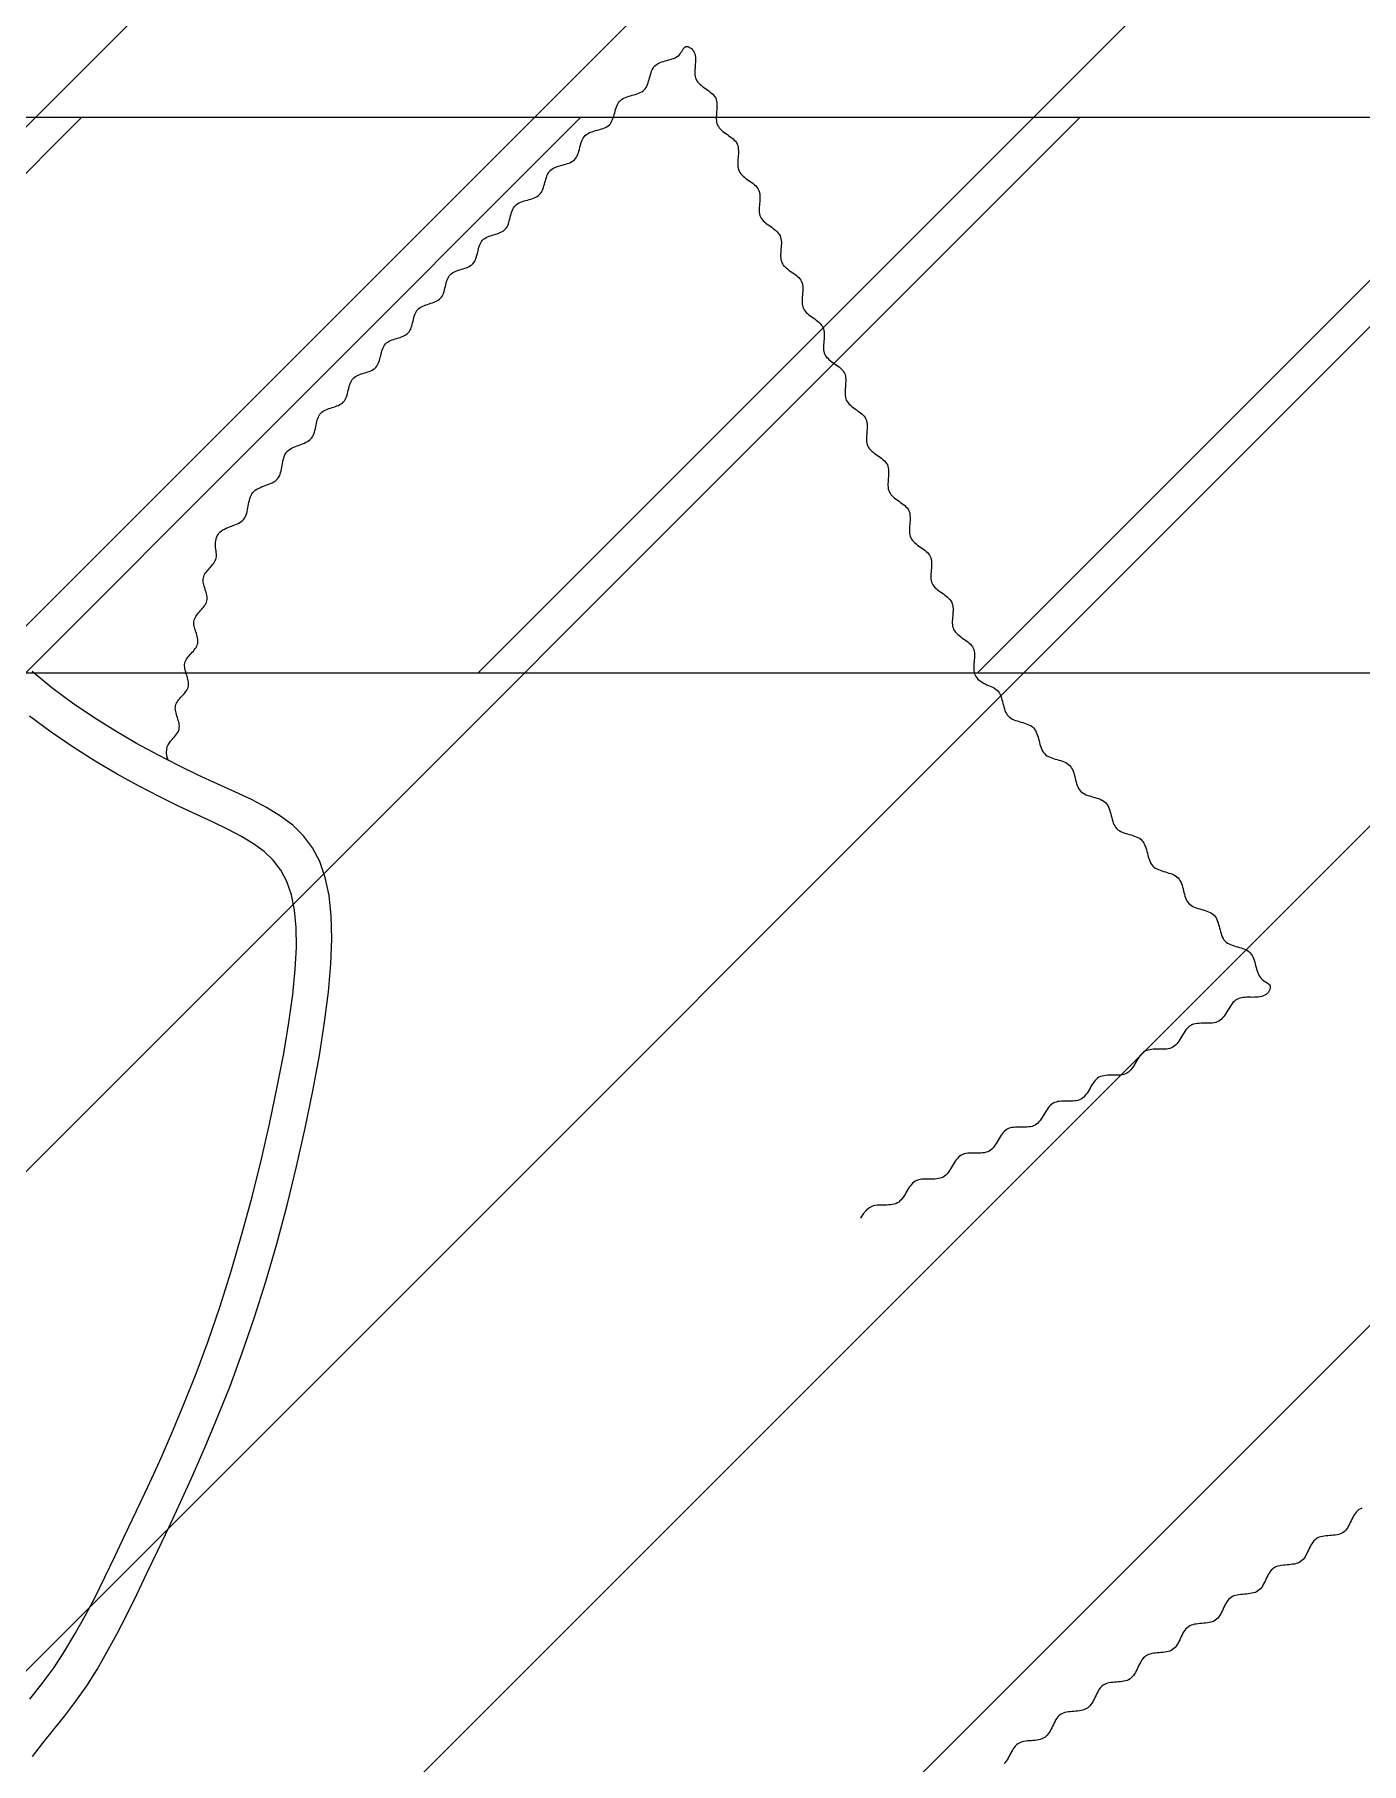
# Model space of a CAD drawing. Header units: metres. Extents: x 511708 to 512549, y 196282 to 196876.
# Drawn here: x 512470.98 to 512475.7, y 196509.81 to 196515.96 of the extents above; entities that cross this region are included whole.
import ezdxf

# ---------------------------------------------------------------- set-up
doc = ezdxf.new("R2010")
doc.units = ezdxf.units.M
doc.header["$MEASUREMENT"] = 0
doc.layers.get('0').update_dxf_attribs({"linetype": 'CONTINUOUS'})

msp = doc.modelspace()

# ---------------------------------------------------------------- hatches: boundary and pattern name
at = {"ltscale": 30}
h = msp.add_hatch(dxfattribs=at)
h.set_pattern_fill('LINE', color=2, scale=0.396, angle=45, style=0)
h.set_pattern_definition([(45, (510696.8274, 194398.3467), (-0.88904536, 0.88904536), [])])
edge = h.paths.add_edge_path(flags=16)
edge.add_arc((512467.6077, 196523.6528), 4.0759, 0, 360)
h.paths.add_polyline_path([(512456.4569, 196533.6159), (512478.7585, 196533.6159), (512478.7585, 196513.6896), (512456.4569, 196513.6896)])
h = msp.add_hatch(dxfattribs=at)
h.set_pattern_fill('LINE', color=2, scale=0.396, angle=45, style=0)
h.set_pattern_definition([(45, (510696.8274, 194380.4005), (-0.88904536, 0.88904536), [])])
edge = h.paths.add_edge_path(flags=16)
edge.add_arc((512467.6077, 196505.7065), 4.0759, 0, 360)
h.paths.add_polyline_path([(512456.4569, 196515.6696), (512478.7585, 196515.6696), (512478.7585, 196495.7434), (512456.4569, 196495.7434)])

# ---------------------------------------------------------------- linework, layer by layer
at = {"color": 5, "linetype": 'Continuous', "lineweight": -3}
for points in [[(512456.4569, 196533.6159), (512478.7585, 196533.6159), (512478.7585, 196513.6896), (512456.4569, 196513.6896)], [(512456.4569, 196515.6696), (512478.7585, 196515.6696), (512478.7585, 196495.7434), (512456.4569, 196495.7434)]]:
    msp.add_lwpolyline(points, close=True, dxfattribs=at)
at = {"color": 42, "lineweight": -3, "ltscale": 30}
for points in [[(512471.4514, 196513.3797), (512471.4475, 196513.3946), (512471.446, 196513.4073), (512471.4465, 196513.4181), (512471.4485, 196513.4272), (512471.4518, 196513.435), (512471.456, 196513.4418), (512471.4606, 196513.4477), (512471.4654, 196513.453), (512471.47, 196513.4581), (512471.4743, 196513.463), (512471.4782, 196513.4677), (512471.4818, 196513.4723), (512471.4849, 196513.4769), (512471.4875, 196513.4814), (512471.4895, 196513.486), (512471.4908, 196513.4907), (512471.4915, 196513.4955), (512471.4916, 196513.5005), (512471.4912, 196513.5056), (512471.4904, 196513.5107), (512471.4892, 196513.516), (512471.4877, 196513.5213), (512471.4861, 196513.5266), (512471.4844, 196513.5319), (512471.4827, 196513.5373), (512471.4811, 196513.5426), (512471.4797, 196513.5479), (512471.4785, 196513.5532), (512471.4776, 196513.5583), (512471.4772, 196513.5634), (512471.4773, 196513.5684), (512471.478, 196513.5732), (512471.4794, 196513.5779), (512471.4814, 196513.5824), (512471.4838, 196513.5869), (512471.4867, 196513.5912), (512471.49, 196513.5955), (512471.4935, 196513.5997), (512471.4972, 196513.6039), (512471.5009, 196513.6081), (512471.5047, 196513.6122), (512471.5084, 196513.6164), (512471.5119, 196513.6206), (512471.5151, 196513.6249), (512471.518, 196513.6293), (512471.5205, 196513.6337), (512471.5225, 196513.6383), (512471.5238, 196513.643), (512471.5246, 196513.6478), (512471.5247, 196513.6527), (512471.5242, 196513.6578), (512471.5234, 196513.663), (512471.5222, 196513.6682), (512471.5208, 196513.6735), (512471.5192, 196513.6788), (512471.5175, 196513.6842), (512471.5158, 196513.6895), (512471.5141, 196513.6949), (512471.5127, 196513.7002), (512471.5115, 196513.7054), (512471.5107, 196513.7106), (512471.5103, 196513.7157), (512471.5104, 196513.7206), (512471.5111, 196513.7254), (512471.5124, 196513.7301), (512471.5144, 196513.7347), (512471.5169, 196513.7391), (512471.5198, 196513.7435), (512471.523, 196513.7478), (512471.5265, 196513.752), (512471.5302, 196513.7562), (512471.534, 196513.7603), (512471.5377, 196513.7645), (512471.5414, 196513.7687), (512471.5449, 196513.7729), (512471.5482, 196513.7772), (512471.5511, 196513.7815), (512471.5536, 196513.786), (512471.5555, 196513.7905), (512471.5569, 196513.7952), (512471.5576, 196513.8), (512471.5577, 196513.805), (512471.5573, 196513.8101), (512471.5564, 196513.8152), (512471.5552, 196513.8205), (512471.5538, 196513.8258), (512471.5522, 196513.8311), (512471.5505, 196513.8364), (512471.5488, 196513.8418), (512471.5472, 196513.8471), (512471.5457, 196513.8524), (512471.5445, 196513.8577), (512471.5437, 196513.8628), (512471.5433, 196513.8679), (512471.5434, 196513.8729), (512471.5441, 196513.8777), (512471.5455, 196513.8824), (512471.5474, 196513.8869), (512471.5499, 196513.8914), (512471.5528, 196513.8957), (512471.556, 196513.9), (512471.5596, 196513.9042), (512471.5632, 196513.9084), (512471.567, 196513.9126), (512471.5708, 196513.9167), (512471.5744, 196513.9209), (512471.578, 196513.9251), (512471.5812, 196513.9294), (512471.5841, 196513.9338), (512471.5866, 196513.9382), (512471.5885, 196513.9428), (512471.5899, 196513.9475), (512471.5906, 196513.9523), (512471.5907, 196513.9572), (512471.5903, 196513.9623), (512471.5895, 196513.9675), (512471.5883, 196513.9727), (512471.5868, 196513.978), (512471.5852, 196513.9833), (512471.5835, 196513.9887), (512471.5818, 196513.9941), (512471.5802, 196513.9994), (512471.5788, 196514.0047), (512471.5776, 196514.0099), (512471.5767, 196514.0151), (512471.5763, 196514.0202), (512471.5764, 196514.0251), (512471.5771, 196514.0299), (512471.5785, 196514.0346), (512471.5804, 196514.0392), (512471.5829, 196514.0436), (512471.5858, 196514.048), (512471.5891, 196514.0523), (512471.5926, 196514.0565), (512471.5963, 196514.0607), (512471.6, 196514.0648), (512471.6038, 196514.069), (512471.6075, 196514.0732), (512471.611, 196514.0774), (512471.6142, 196514.0817), (512471.6171, 196514.086), (512471.6196, 196514.0905), (512471.6216, 196514.095), (512471.6229, 196514.0997), (512471.6237, 196514.1045), (512471.6238, 196514.1095), (512471.6235, 196514.1147), (512471.623, 196514.12), (512471.6222, 196514.1254), (512471.6215, 196514.131), (512471.6208, 196514.1368), (512471.6204, 196514.1427), (512471.6203, 196514.1488), (512471.6206, 196514.155), (512471.6213, 196514.1612), (512471.6225, 196514.1672), (512471.6243, 196514.1731), (512471.6265, 196514.1787), (512471.6293, 196514.1839), (512471.6328, 196514.1887), (512471.6369, 196514.1929), (512471.6415, 196514.1967), (512471.6467, 196514.2001), (512471.6522, 196514.2031), (512471.6581, 196514.2059), (512471.6642, 196514.2084), (512471.6705, 196514.2108), (512471.6768, 196514.2132), (512471.6832, 196514.2155), (512471.6895, 196514.218), (512471.6956, 196514.2205), (512471.7015, 196514.2233), (512471.707, 196514.2263), (512471.7122, 196514.2297), (512471.7168, 196514.2335), (512471.7209, 196514.2377), (512471.7243, 196514.2425), (512471.7272, 196514.2477), (512471.7296, 196514.2534), (512471.7316, 196514.2594), (512471.7333, 196514.2657), (512471.7347, 196514.2721), (512471.736, 196514.2788), (512471.7371, 196514.2854), (512471.7383, 196514.2921), (512471.7396, 196514.2987), (512471.741, 196514.3052), (512471.7427, 196514.3115), (512471.7446, 196514.3175), (512471.747, 196514.3231), (512471.7499, 196514.3284), (512471.7534, 196514.3332), (512471.7575, 196514.3374), (512471.7621, 196514.3412), (512471.7673, 196514.3446), (512471.7728, 196514.3476), (512471.7787, 196514.3504), (512471.7848, 196514.3529), (512471.7911, 196514.3553), (512471.7974, 196514.3577), (512471.8038, 196514.36), (512471.8101, 196514.3625), (512471.8162, 196514.365), (512471.8221, 196514.3678), (512471.8276, 196514.3708), (512471.8328, 196514.3742), (512471.8374, 196514.3779), (512471.8415, 196514.3822), (512471.8449, 196514.387), (512471.8478, 196514.3922), (512471.8502, 196514.3979), (512471.8522, 196514.4039), (512471.8539, 196514.4102), (512471.8553, 196514.4166), (512471.8565, 196514.4232), (512471.8577, 196514.4299), (512471.8589, 196514.4366), (512471.8602, 196514.4432), (512471.8616, 196514.4497), (512471.8632, 196514.456), (512471.8652, 196514.462), (512471.8676, 196514.4676), (512471.8705, 196514.4729), (512471.874, 196514.4777), (512471.878, 196514.4819), (512471.8827, 196514.4857), (512471.8878, 196514.4891), (512471.8934, 196514.4921), (512471.8993, 196514.4948), (512471.9054, 196514.4974), (512471.9117, 196514.4998), (512471.918, 196514.5022), (512471.9244, 196514.5045), (512471.9307, 196514.5069), (512471.9368, 196514.5095), (512471.9427, 196514.5123), (512471.9482, 196514.5153), (512471.9533, 196514.5187), (512471.958, 196514.5224), (512471.9621, 196514.5267), (512471.9655, 196514.5315), (512471.9684, 196514.5367), (512471.9708, 196514.5423), (512471.9728, 196514.5482), (512471.9745, 196514.5544), (512471.976, 196514.5607), (512471.9773, 196514.567), (512471.9786, 196514.5734), (512471.9799, 196514.5796), (512471.9813, 196514.5857), (512471.9828, 196514.5916), (512471.9846, 196514.5973), (512471.9867, 196514.6026), (512471.9891, 196514.6076), (512471.9919, 196514.6122), (512471.9953, 196514.6163), (512471.9991, 196514.6199), (512472.0035, 196514.623), (512472.0083, 196514.6258), (512472.0134, 196514.6282), (512472.0188, 196514.6304), (512472.0244, 196514.6323), (512472.0301, 196514.6342), (512472.0359, 196514.636), (512472.0417, 196514.6377), (512472.0475, 196514.6396), (512472.0531, 196514.6415), (512472.0585, 196514.6437), (512472.0636, 196514.6461), (512472.0684, 196514.6489), (512472.0727, 196514.652), (512472.0766, 196514.6556), (512472.0799, 196514.6597), (512472.0828, 196514.6643), (512472.0852, 196514.6692), (512472.0873, 196514.6745), (512472.0891, 196514.68), (512472.0907, 196514.6857), (512472.0922, 196514.6916), (512472.0935, 196514.6975), (512472.0949, 196514.7034), (512472.0964, 196514.7093), (512472.098, 196514.715), (512472.0998, 196514.7205), (512472.1019, 196514.7258), (512472.1043, 196514.7307), (512472.1072, 196514.7353), (512472.1105, 196514.7393), (512472.1144, 196514.7429), (512472.1187, 196514.7461), (512472.1235, 196514.7488), (512472.1286, 196514.7513), (512472.134, 196514.7534), (512472.1396, 196514.7554), (512472.1453, 196514.7573), (512472.1512, 196514.759), (512472.157, 196514.7608), (512472.1627, 196514.7627), (512472.1683, 196514.7646), (512472.1737, 196514.7668), (512472.1788, 196514.7692), (512472.1836, 196514.772), (512472.1879, 196514.7751), (512472.1918, 196514.7787), (512472.1951, 196514.7828), (512472.198, 196514.7874), (512472.2004, 196514.7923), (512472.2025, 196514.7976), (512472.2043, 196514.8031), (512472.2059, 196514.8088), (512472.2074, 196514.8147), (512472.2088, 196514.8206), (512472.2102, 196514.8265), (512472.2116, 196514.8323), (512472.2132, 196514.8381), (512472.215, 196514.8436), (512472.2171, 196514.8488), (512472.2196, 196514.8538), (512472.2224, 196514.8583), (512472.2257, 196514.8624), (512472.2296, 196514.866), (512472.234, 196514.8692), (512472.2387, 196514.8719), (512472.2438, 196514.8744), (512472.2492, 196514.8765), (512472.2548, 196514.8785), (512472.2606, 196514.8803), (512472.2664, 196514.8821), (512472.2722, 196514.8839), (512472.2779, 196514.8857), (512472.2835, 196514.8877), (512472.2889, 196514.8899), (512472.2941, 196514.8923), (512472.2988, 196514.8951), (512472.3032, 196514.8982), (512472.307, 196514.9018), (512472.3104, 196514.9059), (512472.3132, 196514.9104), (512472.3157, 196514.9154), (512472.3177, 196514.9206), (512472.3195, 196514.9262), (512472.3211, 196514.9319), (512472.3226, 196514.9377), (512472.324, 196514.9437), (512472.3254, 196514.9496), (512472.3269, 196514.9554), (512472.3285, 196514.9611), (512472.3303, 196514.9667), (512472.3323, 196514.9719), (512472.3348, 196514.9769), (512472.3376, 196514.9814), (512472.341, 196514.9855), (512472.3448, 196514.9891), (512472.3492, 196514.9923), (512472.354, 196514.995), (512472.3591, 196514.9974), (512472.3645, 196514.9996), (512472.3701, 196515.0016), (512472.3758, 196515.0034), (512472.3816, 196515.0052), (512472.3874, 196515.007), (512472.3932, 196515.0088), (512472.3988, 196515.0108), (512472.4042, 196515.013), (512472.4093, 196515.0154), (512472.414, 196515.0181), (512472.4184, 196515.0213), (512472.4223, 196515.0249), (512472.4256, 196515.029), (512472.4285, 196515.0335), (512472.4309, 196515.0385), (512472.433, 196515.0437), (512472.4348, 196515.0493), (512472.4364, 196515.055), (512472.4378, 196515.0608), (512472.4392, 196515.0667), (512472.4406, 196515.0726), (512472.4421, 196515.0785), (512472.4437, 196515.0842), (512472.4455, 196515.0897), (512472.4476, 196515.095), (512472.45, 196515.0999), (512472.4529, 196515.1045), (512472.4562, 196515.1086), (512472.4601, 196515.1122), (512472.4644, 196515.1153), (512472.4692, 196515.1181), (512472.4743, 196515.1205), (512472.4797, 196515.1227), (512472.4853, 196515.1247), (512472.491, 196515.1265), (512472.4968, 196515.1283), (512472.5027, 196515.1301), (512472.5084, 196515.1319), (512472.514, 196515.1339), (512472.5194, 196515.136), (512472.5245, 196515.1385), (512472.5293, 196515.1412), (512472.5336, 196515.1444), (512472.5375, 196515.148), (512472.5408, 196515.1521), (512472.5437, 196515.1566), (512472.5461, 196515.1615), (512472.5482, 196515.1668), (512472.55, 196515.1723), (512472.5516, 196515.1781), (512472.5531, 196515.1839), (512472.5545, 196515.1898), (512472.5559, 196515.1957), (512472.5573, 196515.2016), (512472.5589, 196515.2073), (512472.5607, 196515.2128), (512472.5628, 196515.2181), (512472.5652, 196515.223), (512472.5681, 196515.2276), (512472.5714, 196515.2317), (512472.5753, 196515.2353), (512472.5796, 196515.2384), (512472.5844, 196515.2412), (512472.5895, 196515.2436), (512472.5949, 196515.2458), (512472.6005, 196515.2477), (512472.6063, 196515.2496), (512472.6121, 196515.2514), (512472.6179, 196515.2531), (512472.6236, 196515.255), (512472.6292, 196515.257), (512472.6346, 196515.2591), (512472.6397, 196515.2615), (512472.6445, 196515.2643), (512472.6489, 196515.2674), (512472.6527, 196515.271), (512472.6561, 196515.2751), (512472.6589, 196515.2797), (512472.6614, 196515.2846), (512472.6635, 196515.2899), (512472.6653, 196515.2955), (512472.667, 196515.3012), (512472.6685, 196515.3072), (512472.67, 196515.3132), (512472.6716, 196515.3192), (512472.6732, 196515.3252), (512472.675, 196515.331), (512472.677, 196515.3367), (512472.6794, 196515.3421), (512472.6821, 196515.3471), (512472.6852, 196515.3518), (512472.6888, 196515.3559), (512472.6929, 196515.3595), (512472.6976, 196515.3627), (512472.7026, 196515.3654), (512472.7081, 196515.3677), (512472.7137, 196515.3698), (512472.7196, 196515.3717), (512472.7257, 196515.3734), (512472.7318, 196515.375), (512472.7379, 196515.3767), (512472.744, 196515.3784), (512472.7499, 196515.3803), (512472.7556, 196515.3824), (512472.761, 196515.3847), (512472.766, 196515.3874), (512472.7707, 196515.3905), (512472.7748, 196515.3942), (512472.7784, 196515.3983), (512472.7816, 196515.403), (512472.7843, 196515.408), (512472.7866, 196515.4134), (512472.7887, 196515.4191), (512472.7905, 196515.425), (512472.7923, 196515.4311), (512472.7939, 196515.4372), (512472.7956, 196515.4433), (512472.7973, 196515.4493), (512472.7991, 196515.4552), (512472.8012, 196515.4609), (512472.8036, 196515.4664), (512472.8063, 196515.4714), (512472.8094, 196515.4761), (512472.813, 196515.4802), (512472.8172, 196515.4838), (512472.8218, 196515.487), (512472.8269, 196515.4897), (512472.8323, 196515.492), (512472.838, 196515.4941), (512472.8439, 196515.496), (512472.8499, 196515.4977), (512472.856, 196515.4993), (512472.8621, 196515.501), (512472.8682, 196515.5027), (512472.8741, 196515.5046), (512472.8798, 196515.5066), (512472.8852, 196515.509), (512472.8902, 196515.5117), (512472.8949, 196515.5148), (512472.899, 196515.5184), (512472.9026, 196515.5226), (512472.9058, 196515.5272), (512472.9085, 196515.5323), (512472.9108, 196515.5377), (512472.9129, 196515.5434), (512472.9148, 196515.5493), (512472.9165, 196515.5554), (512472.9181, 196515.5615), (512472.9198, 196515.5676), (512472.9215, 196515.5736), (512472.9234, 196515.5795), (512472.9254, 196515.5852), (512472.9278, 196515.5906), (512472.9305, 196515.5957), (512472.9336, 196515.6003), (512472.9372, 196515.6045), (512472.9414, 196515.6081), (512472.946, 196515.6112), (512472.9511, 196515.6139), (512472.9565, 196515.6163), (512472.9622, 196515.6184), (512472.9681, 196515.6202), (512472.9741, 196515.622), (512472.9802, 196515.6236), (512472.9864, 196515.6253), (512472.9924, 196515.627), (512472.9983, 196515.6289), (512473.004, 196515.6309), (512473.0094, 196515.6333), (512473.0145, 196515.636), (512473.0191, 196515.6391), (512473.0233, 196515.6427), (512473.0269, 196515.6469), (512473.03, 196515.6515), (512473.0327, 196515.6566), (512473.035, 196515.662), (512473.0371, 196515.6677), (512473.039, 196515.6736), (512473.0407, 196515.6796), (512473.0423, 196515.6858), (512473.044, 196515.6919), (512473.0457, 196515.6979), (512473.0476, 196515.7038), (512473.0497, 196515.7095), (512473.052, 196515.7149), (512473.0547, 196515.72), (512473.0578, 196515.7246), (512473.0614, 196515.7288), (512473.0656, 196515.7324), (512473.0702, 196515.7355), (512473.0753, 196515.7382), (512473.0807, 196515.7406), (512473.0864, 196515.7427), (512473.0923, 196515.7445), (512473.0983, 196515.7463), (512473.1045, 196515.7479), (512473.1106, 196515.7496), (512473.1166, 196515.7513), (512473.1225, 196515.7532), (512473.1282, 196515.7552), (512473.1336, 196515.7576), (512473.1387, 196515.7603), (512473.1433, 196515.7634), (512473.1475, 196515.767), (512473.1511, 196515.7712), (512473.1542, 196515.7758), (512473.1569, 196515.7809), (512473.1593, 196515.7863), (512473.1613, 196515.792), (512473.1632, 196515.7979), (512473.1649, 196515.8039), (512473.1666, 196515.8101), (512473.1682, 196515.8162), (512473.1699, 196515.8222), (512473.1718, 196515.8281), (512473.1739, 196515.8338), (512473.1762, 196515.8392), (512473.1789, 196515.8443), (512473.1821, 196515.8489), (512473.1857, 196515.8531), (512473.1898, 196515.8567), (512473.1945, 196515.8598), (512473.1995, 196515.8625), (512473.2049, 196515.8649), (512473.2106, 196515.867), (512473.2165, 196515.8688), (512473.2226, 196515.8705), (512473.2287, 196515.8722), (512473.2348, 196515.8739), (512473.2408, 196515.8756), (512473.2467, 196515.8774), (512473.2524, 196515.8795), (512473.2578, 196515.8819), (512473.2629, 196515.8846), (512473.2675, 196515.8877), (512473.2717, 196515.8913), (512473.2753, 196515.8954), (512473.2785, 196515.8999), (512473.2814, 196515.9045), (512473.2841, 196515.9089), (512473.2868, 196515.9131), (512473.2895, 196515.9166), (512473.2924, 196515.9194), (512473.2957, 196515.9212), (512473.2994, 196515.9218), (512473.3034, 196515.9213), (512473.3076, 196515.9198), (512473.3118, 196515.9174), (512473.3158, 196515.9141), (512473.3196, 196515.9103), (512473.3229, 196515.9058), (512473.3256, 196515.9009), (512473.3276, 196515.8956), (512473.329, 196515.8901), (512473.3299, 196515.8842), (512473.3303, 196515.8782), (512473.3303, 196515.872), (512473.33, 196515.8656), (512473.3296, 196515.8592), (512473.329, 196515.8527), (512473.3285, 196515.8462), (512473.328, 196515.8398), (512473.3278, 196515.8335), (512473.3278, 196515.8273), (512473.3281, 196515.8212), (512473.329, 196515.8154), (512473.3304, 196515.8098), (512473.3324, 196515.8046), (512473.3352, 196515.7996), (512473.3385, 196515.795), (512473.3425, 196515.7906), (512473.3469, 196515.7864), (512473.3516, 196515.7825), (512473.3567, 196515.7786), (512473.3619, 196515.7748), (512473.3672, 196515.7711), (512473.3726, 196515.7674), (512473.3778, 196515.7636), (512473.3828, 196515.7597), (512473.3876, 196515.7558), (512473.392, 196515.7516), (512473.3959, 196515.7472), (512473.3993, 196515.7426), (512473.4021, 196515.7376), (512473.4041, 196515.7324), (512473.4055, 196515.7268), (512473.4063, 196515.721), (512473.4067, 196515.7149), (512473.4067, 196515.7087), (512473.4064, 196515.7024), (512473.406, 196515.696), (512473.4055, 196515.6895), (512473.4049, 196515.683), (512473.4045, 196515.6766), (512473.4042, 196515.6702), (512473.4042, 196515.664), (512473.4046, 196515.658), (512473.4054, 196515.6522), (512473.4068, 196515.6466), (512473.4089, 196515.6413), (512473.4116, 196515.6364), (512473.415, 196515.6317), (512473.4189, 196515.6274), (512473.4233, 196515.6232), (512473.4281, 196515.6192), (512473.4331, 196515.6154), (512473.4384, 196515.6116), (512473.4437, 196515.6079), (512473.449, 196515.6041), (512473.4542, 196515.6004), (512473.4593, 196515.5965), (512473.464, 196515.5925), (512473.4684, 196515.5884), (512473.4724, 196515.584), (512473.4758, 196515.5793), (512473.4785, 196515.5744), (512473.4805, 196515.5691), (512473.4819, 196515.5636), (512473.4828, 196515.5577), (512473.4831, 196515.5517), (512473.4832, 196515.5455), (512473.4829, 196515.5391), (512473.4824, 196515.5327), (512473.4819, 196515.5262), (512473.4814, 196515.5198), (512473.4809, 196515.5133), (512473.4806, 196515.507), (512473.4807, 196515.5008), (512473.481, 196515.4947), (512473.4819, 196515.4889), (512473.4833, 196515.4833), (512473.4853, 196515.4781), (512473.488, 196515.4731), (512473.4914, 196515.4685), (512473.4954, 196515.4641), (512473.4998, 196515.46), (512473.5045, 196515.456), (512473.5096, 196515.4521), (512473.5148, 196515.4484), (512473.5201, 196515.4446), (512473.5254, 196515.4409), (512473.5307, 196515.4371), (512473.5357, 196515.4333), (512473.5405, 196515.4293), (512473.5449, 196515.4251), (512473.5488, 196515.4207), (512473.5522, 196515.4161), (512473.5549, 196515.4112), (512473.557, 196515.4059), (512473.5584, 196515.4003), (512473.5592, 196515.3945), (512473.5596, 196515.3885), (512473.5596, 196515.3823), (512473.5593, 196515.3759), (512473.5589, 196515.3695), (512473.5583, 196515.363), (512473.5578, 196515.3565), (512473.5574, 196515.3501), (512473.5571, 196515.3438), (512473.5571, 196515.3375), (512473.5575, 196515.3315), (512473.5583, 196515.3257), (512473.5597, 196515.3201), (512473.5618, 196515.3148), (512473.5645, 196515.3099), (512473.5679, 196515.3053), (512473.5718, 196515.3009), (512473.5762, 196515.2967), (512473.581, 196515.2927), (512473.586, 196515.2889), (512473.5913, 196515.2851), (512473.5966, 196515.2814), (512473.6019, 196515.2777), (512473.6071, 196515.2739), (512473.6122, 196515.27), (512473.6169, 196515.266), (512473.6213, 196515.2619), (512473.6253, 196515.2575), (512473.6286, 196515.2529), (512473.6314, 196515.2479), (512473.6334, 196515.2427), (512473.6348, 196515.2371), (512473.6357, 196515.2313), (512473.636, 196515.2252), (512473.636, 196515.219), (512473.6358, 196515.2127), (512473.6353, 196515.2062), (512473.6348, 196515.1998), (512473.6343, 196515.1933), (512473.6338, 196515.1869), (512473.6335, 196515.1805), (512473.6336, 196515.1743), (512473.6339, 196515.1683), (512473.6348, 196515.1624), (512473.6362, 196515.1569), (512473.6382, 196515.1516), (512473.6409, 196515.1467), (512473.6443, 196515.142), (512473.6483, 196515.1377), (512473.6527, 196515.1335), (512473.6574, 196515.1295), (512473.6625, 196515.1257), (512473.6677, 196515.1219), (512473.673, 196515.1182), (512473.6783, 196515.1144), (512473.6836, 196515.1107), (512473.6886, 196515.1068), (512473.6934, 196515.1028), (512473.6978, 196515.0986), (512473.7017, 196515.0943), (512473.7051, 196515.0896), (512473.7078, 196515.0847), (512473.7099, 196515.0794), (512473.7113, 196515.0739), (512473.7121, 196515.068), (512473.7125, 196515.062), (512473.7125, 196515.0558), (512473.7122, 196515.0494), (512473.7118, 196515.043), (512473.7112, 196515.0365), (512473.7107, 196515.0301), (512473.7102, 196515.0236), (512473.71, 196515.0173), (512473.71, 196515.0111), (512473.7104, 196515.005), (512473.7112, 196514.9992), (512473.7126, 196514.9936), (512473.7146, 196514.9884), (512473.7174, 196514.9834), (512473.7208, 196514.9788), (512473.7247, 196514.9744), (512473.7291, 196514.9703), (512473.7339, 196514.9663), (512473.7389, 196514.9624), (512473.7441, 196514.9586), (512473.7495, 196514.9549), (512473.7548, 196514.9512), (512473.76, 196514.9474), (512473.765, 196514.9436), (512473.7698, 196514.9396), (512473.7742, 196514.9354), (512473.7782, 196514.931), (512473.7815, 196514.9264), (512473.7843, 196514.9215), (512473.7863, 196514.9162), (512473.7877, 196514.9106), (512473.7885, 196514.9048), (512473.7889, 196514.8988), (512473.7889, 196514.8925), (512473.7887, 196514.8862), (512473.7882, 196514.8798), (512473.7877, 196514.8733), (512473.7871, 196514.8668), (512473.7867, 196514.8604), (512473.7864, 196514.854), (512473.7864, 196514.8478), (512473.7868, 196514.8418), (512473.7877, 196514.836), (512473.7891, 196514.8304), (512473.7911, 196514.8251), (512473.7938, 196514.8202), (512473.7972, 196514.8156), (512473.8012, 196514.8112), (512473.8056, 196514.807), (512473.8103, 196514.803), (512473.8154, 196514.7992), (512473.8206, 196514.7954), (512473.8259, 196514.7917), (512473.8312, 196514.788), (512473.8365, 196514.7842), (512473.8415, 196514.7803), (512473.8463, 196514.7763), (512473.8507, 196514.7722), (512473.8546, 196514.7678), (512473.858, 196514.7632), (512473.8607, 196514.7582), (512473.8628, 196514.753), (512473.8642, 196514.7474), (512473.865, 196514.7416), (512473.8654, 196514.7355), (512473.8654, 196514.7293), (512473.8651, 196514.723), (512473.8647, 196514.7165), (512473.8641, 196514.7101), (512473.8636, 196514.7036), (512473.8631, 196514.6972), (512473.8629, 196514.6908), (512473.8629, 196514.6846), (512473.8633, 196514.6786), (512473.8641, 196514.6727), (512473.8655, 196514.6672), (512473.8675, 196514.6619), (512473.8703, 196514.657), (512473.8737, 196514.6523), (512473.8776, 196514.6479), (512473.882, 196514.6438), (512473.8868, 196514.6398), (512473.8918, 196514.6359), (512473.897, 196514.6322), (512473.9024, 196514.6284), (512473.9077, 196514.6247), (512473.9129, 196514.6209), (512473.9179, 196514.6171), (512473.9227, 196514.6131), (512473.9271, 196514.6089), (512473.931, 196514.6046), (512473.9344, 196514.5999), (512473.9372, 196514.595), (512473.9392, 196514.5897), (512473.9406, 196514.5842), (512473.9414, 196514.5783), (512473.9418, 196514.5723), (512473.9418, 196514.5661), (512473.9416, 196514.5597), (512473.9411, 196514.5533), (512473.9406, 196514.5468), (512473.94, 196514.5403), (512473.9396, 196514.5339), (512473.9393, 196514.5276), (512473.9393, 196514.5214), (512473.9397, 196514.5153), (512473.9406, 196514.5095), (512473.9419, 196514.5039), (512473.944, 196514.4987), (512473.9467, 196514.4937), (512473.9501, 196514.4891), (512473.954, 196514.4847), (512473.9584, 196514.4806), (512473.9632, 196514.4766), (512473.9683, 196514.4727), (512473.9735, 196514.4689), (512473.9788, 196514.4652), (512473.9841, 196514.4615), (512473.9893, 196514.4577), (512473.9944, 196514.4538), (512473.9992, 196514.4499), (512474.0036, 196514.4457), (512474.0075, 196514.4413), (512474.0109, 196514.4367), (512474.0136, 196514.4318), (512474.0157, 196514.4265), (512474.017, 196514.4209), (512474.0179, 196514.4151), (512474.0183, 196514.409), (512474.0183, 196514.4028), (512474.018, 196514.3965), (512474.0176, 196514.3901), (512474.017, 196514.3836), (512474.0165, 196514.3771), (512474.016, 196514.3707), (512474.0158, 196514.3643), (512474.0158, 196514.3581), (512474.0162, 196514.3521), (512474.017, 196514.3463), (512474.0184, 196514.3407), (512474.0204, 196514.3354), (512474.0232, 196514.3305), (512474.0266, 196514.3258), (512474.0305, 196514.3215), (512474.0349, 196514.3173), (512474.0397, 196514.3133), (512474.0447, 196514.3095), (512474.0499, 196514.3057), (512474.0552, 196514.302), (512474.0606, 196514.2982), (512474.0658, 196514.2945), (512474.0708, 196514.2906), (512474.0756, 196514.2866), (512474.08, 196514.2825), (512474.0839, 196514.2781), (512474.0873, 196514.2735), (512474.0901, 196514.2685), (512474.0921, 196514.2632), (512474.0935, 196514.2577), (512474.0943, 196514.2519), (512474.0947, 196514.2458), (512474.0947, 196514.2396), (512474.0945, 196514.2333), (512474.094, 196514.2268), (512474.0935, 196514.2203), (512474.0929, 196514.2139), (512474.0925, 196514.2074), (512474.0922, 196514.2011), (512474.0922, 196514.1949), (512474.0926, 196514.1888), (512474.0934, 196514.183), (512474.0948, 196514.1774), (512474.0969, 196514.1722), (512474.0996, 196514.1672), (512474.103, 196514.1626), (512474.1069, 196514.1582), (512474.1113, 196514.1541), (512474.1161, 196514.1501), (512474.1211, 196514.1462), (512474.1264, 196514.1425), (512474.1317, 196514.1387), (512474.137, 196514.135), (512474.1422, 196514.1312), (512474.1473, 196514.1274), (512474.152, 196514.1234), (512474.1564, 196514.1192), (512474.1604, 196514.1148), (512474.1638, 196514.1102), (512474.1665, 196514.1053), (512474.1685, 196514.1), (512474.1699, 196514.0944), (512474.1708, 196514.0886), (512474.1712, 196514.0826), (512474.1712, 196514.0764), (512474.1709, 196514.07), (512474.1705, 196514.0636), (512474.1699, 196514.0571), (512474.1694, 196514.0506), (512474.1689, 196514.0442), (512474.1687, 196514.0379), (512474.1687, 196514.0316), (512474.169, 196514.0256), (512474.1699, 196514.0198), (512474.1713, 196514.0142), (512474.1733, 196514.0089), (512474.1761, 196514.004), (512474.1794, 196513.9994), (512474.1834, 196513.995), (512474.1878, 196513.9908), (512474.1925, 196513.9869), (512474.1976, 196513.983), (512474.2028, 196513.9792), (512474.2081, 196513.9755), (512474.2135, 196513.9718), (512474.2187, 196513.968), (512474.2237, 196513.9641), (512474.2285, 196513.9601), (512474.2329, 196513.956), (512474.2368, 196513.9516), (512474.2402, 196513.947), (512474.243, 196513.942), (512474.245, 196513.9368), (512474.2464, 196513.9312), (512474.2472, 196513.9254), (512474.2476, 196513.9193), (512474.2476, 196513.9131), (512474.2473, 196513.9068), (512474.2469, 196513.9003), (512474.2464, 196513.8939), (512474.2458, 196513.8874), (512474.2454, 196513.881), (512474.2451, 196513.8746), (512474.2451, 196513.8684), (512474.2455, 196513.8624), (512474.2463, 196513.8565), (512474.2477, 196513.851), (512474.2498, 196513.8457), (512474.2525, 196513.8408), (512474.2559, 196513.8361), (512474.2598, 196513.8318), (512474.2642, 196513.8276), (512474.269, 196513.8236), (512474.274, 196513.8198), (512474.2793, 196513.816), (512474.2846, 196513.8123), (512474.2899, 196513.8085), (512474.2951, 196513.8048), (512474.3002, 196513.8009), (512474.3049, 196513.7969), (512474.3093, 196513.7927), (512474.3133, 196513.7884), (512474.3167, 196513.7837), (512474.3194, 196513.7788), (512474.3214, 196513.7735), (512474.3228, 196513.768), (512474.3237, 196513.7621), (512474.324, 196513.7561), (512474.3241, 196513.7499), (512474.3238, 196513.7435), (512474.3233, 196513.7371), (512474.3228, 196513.7306), (512474.3223, 196513.7242), (512474.3218, 196513.7177), (512474.3215, 196513.7114), (512474.3216, 196513.7052), (512474.3219, 196513.6991), (512474.3228, 196513.6933), (512474.3242, 196513.6877), (512474.3262, 196513.6825), (512474.329, 196513.6775), (512474.3324, 196513.6729), (512474.3364, 196513.6687), (512474.3409, 196513.6647), (512474.3458, 196513.661), (512474.3511, 196513.6576), (512474.3567, 196513.6544), (512474.3625, 196513.6515), (512474.3684, 196513.6488), (512474.3744, 196513.6463), (512474.3803, 196513.6438), (512474.3861, 196513.6412), (512474.3917, 196513.6384), (512474.3969, 196513.6354), (512474.4017, 196513.6319), (512474.406, 196513.628), (512474.4098, 196513.6236), (512474.413, 196513.6186), (512474.4157, 196513.6132), (512474.4181, 196513.6075), (512474.4202, 196513.6014), (512474.422, 196513.5952), (512474.4237, 196513.5888), (512474.4253, 196513.5823), (512474.427, 196513.5758), (512474.4287, 196513.5694), (512474.4305, 196513.5631), (512474.4326, 196513.5571), (512474.435, 196513.5513), (512474.4377, 196513.546), (512474.4409, 196513.541), (512474.4447, 196513.5366), (512474.449, 196513.5327), (512474.4538, 196513.5293), (512474.4591, 196513.5263), (512474.4647, 196513.5237), (512474.4707, 196513.5214), (512474.4769, 196513.5194), (512474.4832, 196513.5174), (512474.4897, 196513.5156), (512474.4961, 196513.5137), (512474.5024, 196513.5118), (512474.5086, 196513.5097), (512474.5146, 196513.5074), (512474.5202, 196513.5048), (512474.5255, 196513.5019), (512474.5303, 196513.4985), (512474.5347, 196513.4946), (512474.5384, 196513.4901), (512474.5416, 196513.4852), (512474.5443, 196513.4798), (512474.5467, 196513.474), (512474.5488, 196513.468), (512474.5506, 196513.4617), (512474.5523, 196513.4553), (512474.554, 196513.4488), (512474.5556, 196513.4424), (512474.5573, 196513.436), (512474.5591, 196513.4297), (512474.5612, 196513.4237), (512474.5636, 196513.4179), (512474.5664, 196513.4125), (512474.5696, 196513.4076), (512474.5733, 196513.4031), (512474.5776, 196513.3992), (512474.5824, 196513.3958), (512474.5877, 196513.3929), (512474.5934, 196513.3903), (512474.5993, 196513.388), (512474.6055, 196513.3859), (512474.6119, 196513.384), (512474.6183, 196513.3821), (512474.6247, 196513.3803), (512474.631, 196513.3783), (512474.6372, 196513.3762), (512474.6432, 196513.374), (512474.6489, 196513.3714), (512474.6541, 196513.3684), (512474.659, 196513.365), (512474.6633, 196513.3611), (512474.667, 196513.3567), (512474.6702, 196513.3517), (512474.673, 196513.3463), (512474.6753, 196513.3406), (512474.6774, 196513.3345), (512474.6793, 196513.3283), (512474.681, 196513.3219), (512474.6826, 196513.3154), (512474.6842, 196513.3089), (512474.6859, 196513.3025), (512474.6878, 196513.2962), (512474.6898, 196513.2902), (512474.6922, 196513.2845), (512474.695, 196513.2791), (512474.6982, 196513.2741), (512474.7019, 196513.2697), (512474.7062, 196513.2658), (512474.7111, 196513.2624), (512474.7163, 196513.2594), (512474.722, 196513.2568), (512474.728, 196513.2545), (512474.7342, 196513.2525), (512474.7405, 196513.2505), (512474.7469, 196513.2487), (512474.7533, 196513.2468), (512474.7597, 196513.2449), (512474.7659, 196513.2428), (512474.7718, 196513.2405), (512474.7775, 196513.2379), (512474.7828, 196513.235), (512474.7876, 196513.2316), (512474.7919, 196513.2277), (512474.7956, 196513.2232), (512474.7988, 196513.2183), (512474.8016, 196513.2129), (512474.804, 196513.2071), (512474.8061, 196513.2011), (512474.8079, 196513.1948), (512474.8096, 196513.1884), (512474.8112, 196513.1819), (512474.8129, 196513.1755), (512474.8146, 196513.1691), (512474.8164, 196513.1628), (512474.8185, 196513.1568), (512474.8209, 196513.151), (512474.8236, 196513.1456), (512474.8268, 196513.1407), (512474.8305, 196513.1362), (512474.8349, 196513.1323), (512474.8397, 196513.1289), (512474.845, 196513.126), (512474.8506, 196513.1234), (512474.8566, 196513.1211), (512474.8628, 196513.119), (512474.8691, 196513.1171), (512474.8755, 196513.1152), (512474.882, 196513.1134), (512474.8883, 196513.1114), (512474.8945, 196513.1093), (512474.9004, 196513.1071), (512474.9061, 196513.1045), (512474.9114, 196513.1015), (512474.9162, 196513.0981), (512474.9205, 196513.0942), (512474.9243, 196513.0898), (512474.9275, 196513.0848), (512474.9302, 196513.0794), (512474.9326, 196513.0737), (512474.9347, 196513.0676), (512474.9365, 196513.0614), (512474.9382, 196513.055), (512474.9399, 196513.0485), (512474.9415, 196513.042), (512474.9432, 196513.0356), (512474.945, 196513.0294), (512474.9471, 196513.0233), (512474.9495, 196513.0176), (512474.9522, 196513.0122), (512474.9554, 196513.0072), (512474.9592, 196513.0028), (512474.9635, 196512.9989), (512474.9683, 196512.9955), (512474.9736, 196512.9925), (512474.9793, 196512.9899), (512474.9852, 196512.9876), (512474.9914, 196512.9856), (512474.9978, 196512.9836), (512475.0042, 196512.9818), (512475.0106, 196512.9799), (512475.0169, 196512.978), (512475.0231, 196512.9759), (512475.0291, 196512.9736), (512475.0347, 196512.971), (512475.04, 196512.9681), (512475.0449, 196512.9647), (512475.0492, 196512.9608), (512475.0529, 196512.9563), (512475.0561, 196512.9514), (512475.0589, 196512.946), (512475.0612, 196512.9402), (512475.0633, 196512.9342), (512475.0652, 196512.9279), (512475.0669, 196512.9215), (512475.0685, 196512.915), (512475.0701, 196512.9086), (512475.0718, 196512.9022), (512475.0737, 196512.8959), (512475.0757, 196512.8899), (512475.0781, 196512.8841), (512475.0809, 196512.8787), (512475.0841, 196512.8738), (512475.0878, 196512.8693), (512475.0921, 196512.8654), (512475.0969, 196512.862), (512475.1022, 196512.8591), (512475.1079, 196512.8565), (512475.1139, 196512.8542), (512475.12, 196512.8521), (512475.1264, 196512.8502), (512475.1328, 196512.8483), (512475.1392, 196512.8465), (512475.1456, 196512.8445), (512475.1517, 196512.8425), (512475.1577, 196512.8402), (512475.1634, 196512.8376), (512475.1687, 196512.8346), (512475.1735, 196512.8312), (512475.1778, 196512.8273), (512475.1815, 196512.8229), (512475.1847, 196512.8179), (512475.1875, 196512.8125), (512475.1899, 196512.8068), (512475.1919, 196512.8007), (512475.1938, 196512.7945), (512475.1955, 196512.7881), (512475.1971, 196512.7816), (512475.1987, 196512.7751), (512475.2004, 196512.7687), (512475.2023, 196512.7625), (512475.2044, 196512.7564), (512475.2067, 196512.7507), (512475.2095, 196512.7453), (512475.2127, 196512.7403), (512475.2164, 196512.7359), (512475.2207, 196512.732), (512475.2256, 196512.7286), (512475.2309, 196512.7256), (512475.2365, 196512.723), (512475.2425, 196512.7208), (512475.2487, 196512.7187), (512475.255, 196512.7167), (512475.2614, 196512.7149), (512475.2678, 196512.713), (512475.2742, 196512.7111), (512475.2804, 196512.709), (512475.2863, 196512.7067), (512475.292, 196512.7041), (512475.2973, 196512.7012), (512475.3021, 196512.6978), (512475.3064, 196512.6939), (512475.3102, 196512.6894), (512475.3134, 196512.6845), (512475.3161, 196512.6791), (512475.3185, 196512.6733), (512475.3206, 196512.6673), (512475.3224, 196512.661), (512475.3241, 196512.6546), (512475.3257, 196512.6482), (512475.3274, 196512.6417), (512475.3291, 196512.6353), (512475.3309, 196512.629), (512475.333, 196512.623), (512475.3354, 196512.6172), (512475.3381, 196512.6118), (512475.3413, 196512.6069), (512475.3451, 196512.6024), (512475.3493, 196512.5985), (512475.354, 196512.5951), (512475.3588, 196512.5919), (512475.3635, 196512.5889), (512475.3679, 196512.586), (512475.3717, 196512.583), (512475.3748, 196512.5797), (512475.3769, 196512.5761), (512475.3778, 196512.572), (512475.3775, 196512.5676), (512475.3763, 196512.563), (512475.3741, 196512.5584), (512475.3711, 196512.5539), (512475.3673, 196512.5496), (512475.3629, 196512.5458), (512475.358, 196512.5426), (512475.3527, 196512.54), (512475.3471, 196512.5381), (512475.3411, 196512.5368), (512475.3348, 196512.5359), (512475.3284, 196512.5354), (512475.3217, 196512.5352), (512475.315, 196512.5351), (512475.3082, 196512.5352), (512475.3015, 196512.5352), (512475.2948, 196512.5352), (512475.2881, 196512.535), (512475.2817, 196512.5345), (512475.2754, 196512.5336), (512475.2694, 196512.5322), (512475.2638, 196512.5303), (512475.2584, 196512.5278), (512475.2535, 196512.5246), (512475.249, 196512.5207), (512475.2448, 196512.5162), (512475.2408, 196512.5113), (512475.237, 196512.5061), (512475.2334, 196512.5005), (512475.2299, 196512.4948), (512475.2264, 196512.4889), (512475.223, 196512.4831), (512475.2195, 196512.4774), (512475.2159, 196512.4718), (512475.2121, 196512.4666), (512475.2081, 196512.4617), (512475.2039, 196512.4572), (512475.1994, 196512.4533), (512475.1944, 196512.4501), (512475.1891, 196512.4475), (512475.1835, 196512.4457), (512475.1775, 196512.4443), (512475.1712, 196512.4434), (512475.1648, 196512.4429), (512475.1581, 196512.4427), (512475.1514, 196512.4427), (512475.1446, 196512.4427), (512475.1379, 196512.4428), (512475.1312, 196512.4427), (512475.1245, 196512.4425), (512475.1181, 196512.442), (512475.1118, 196512.4411), (512475.1058, 196512.4398), (512475.1002, 196512.4379), (512475.0948, 196512.4353), (512475.0899, 196512.4321), (512475.0854, 196512.4282), (512475.0812, 196512.4238), (512475.0772, 196512.4189), (512475.0734, 196512.4136), (512475.0698, 196512.408), (512475.0663, 196512.4023), (512475.0628, 196512.3965), (512475.0594, 196512.3906), (512475.0559, 196512.3849), (512475.0523, 196512.3794), (512475.0485, 196512.3741), (512475.0445, 196512.3692), (512475.0403, 196512.3647), (512475.0358, 196512.3609), (512475.0308, 196512.3576), (512475.0255, 196512.3551), (512475.0199, 196512.3532), (512475.0139, 196512.3518), (512475.0076, 196512.351), (512475.0012, 196512.3505), (512474.9945, 196512.3502), (512474.9878, 196512.3502), (512474.981, 196512.3502), (512474.9743, 196512.3503), (512474.9676, 196512.3502), (512474.9609, 196512.35), (512474.9545, 196512.3495), (512474.9482, 196512.3486), (512474.9422, 196512.3473), (512474.9366, 196512.3454), (512474.9312, 196512.3429), (512474.9263, 196512.3396), (512474.9218, 196512.3357), (512474.9176, 196512.3313), (512474.9136, 196512.3264), (512474.9098, 196512.3211), (512474.9062, 196512.3156), (512474.9027, 196512.3098), (512474.8992, 196512.304), (512474.8958, 196512.2982), (512474.8923, 196512.2924), (512474.8887, 196512.2869), (512474.8849, 196512.2816), (512474.8809, 196512.2767), (512474.8767, 196512.2723), (512474.8722, 196512.2684), (512474.8672, 196512.2651), (512474.8619, 196512.2626), (512474.8563, 196512.2607), (512474.8503, 196512.2594), (512474.844, 196512.2585), (512474.8376, 196512.258), (512474.8309, 196512.2577), (512474.8242, 196512.2577), (512474.8174, 196512.2577), (512474.8107, 196512.2578), (512474.8039, 196512.2577), (512474.7973, 196512.2575), (512474.7909, 196512.257), (512474.7846, 196512.2561), (512474.7786, 196512.2548), (512474.773, 196512.2529), (512474.7676, 196512.2504), (512474.7627, 196512.2471), (512474.7582, 196512.2432), (512474.7539, 196512.2388), (512474.75, 196512.2339), (512474.7462, 196512.2286), (512474.7426, 196512.2231), (512474.7391, 196512.2173), (512474.7356, 196512.2115), (512474.7322, 196512.2057), (512474.7287, 196512.2), (512474.7251, 196512.1944), (512474.7213, 196512.1891), (512474.7173, 196512.1842), (512474.7131, 196512.1798), (512474.7086, 196512.1759), (512474.7036, 196512.1726), (512474.6983, 196512.1701), (512474.6927, 196512.1682), (512474.6867, 196512.1669), (512474.6804, 196512.166), (512474.674, 196512.1655), (512474.6673, 196512.1653), (512474.6606, 196512.1652), (512474.6538, 196512.1653), (512474.6471, 196512.1653), (512474.6403, 196512.1653), (512474.6337, 196512.165), (512474.6273, 196512.1645), (512474.621, 196512.1637), (512474.615, 196512.1623), (512474.6094, 196512.1604), (512474.604, 196512.1579), (512474.5991, 196512.1547), (512474.5946, 196512.1508), (512474.5903, 196512.1463), (512474.5864, 196512.1414), (512474.5826, 196512.1361), (512474.579, 196512.1306), (512474.5755, 196512.1249), (512474.572, 196512.119), (512474.5686, 196512.1132), (512474.5651, 196512.1075), (512474.5615, 196512.1019), (512474.5577, 196512.0966), (512474.5537, 196512.0917), (512474.5495, 196512.0873), (512474.545, 196512.0834), (512474.54, 196512.0802), (512474.5347, 196512.0776), (512474.529, 196512.0757), (512474.5231, 196512.0744), (512474.5168, 196512.0735), (512474.5103, 196512.073), (512474.5037, 196512.0728), (512474.497, 196512.0727), (512474.4902, 196512.0728), (512474.4835, 196512.0728), (512474.4767, 196512.0728), (512474.4701, 196512.0726), (512474.4637, 196512.0721), (512474.4574, 196512.0712), (512474.4514, 196512.0698), (512474.4458, 196512.068), (512474.4404, 196512.0654), (512474.4355, 196512.0622), (512474.431, 196512.0583), (512474.4267, 196512.0538), (512474.4228, 196512.0489), (512474.419, 196512.0437), (512474.4154, 196512.0381), (512474.4119, 196512.0324), (512474.4084, 196512.0266), (512474.405, 196512.0207), (512474.4015, 196512.015), (512474.3979, 196512.0094), (512474.3941, 196512.0042), (512474.3901, 196511.9993), (512474.3859, 196511.9948), (512474.3814, 196511.9909), (512474.3764, 196511.9877), (512474.3711, 196511.9852), (512474.3654, 196511.9833), (512474.3595, 196511.9819), (512474.3532, 196511.981), (512474.3467, 196511.9805), (512474.3401, 196511.9803), (512474.3334, 196511.9803), (512474.3266, 196511.9803), (512474.3199, 196511.9804), (512474.3131, 196511.9803), (512474.3065, 196511.9801), (512474.3001, 196511.9796), (512474.2938, 196511.9787), (512474.2878, 196511.9774), (512474.2821, 196511.9755), (512474.2768, 196511.9729), (512474.2719, 196511.9697), (512474.2674, 196511.9658), (512474.2631, 196511.9614), (512474.2592, 196511.9565), (512474.2554, 196511.9512), (512474.2518, 196511.9456), (512474.2483, 196511.9399), (512474.2448, 196511.9341), (512474.2414, 196511.9282), (512474.2379, 196511.9225), (512474.2343, 196511.917), (512474.2305, 196511.9117), (512474.2265, 196511.9068), (512474.2223, 196511.9023), (512474.2177, 196511.8985), (512474.2128, 196511.8952), (512474.2075, 196511.8927), (512474.2018, 196511.8908), (512474.1959, 196511.8894), (512474.1896, 196511.8886), (512474.1831, 196511.8881), (512474.1765, 196511.8878), (512474.1698, 196511.8878), (512474.163, 196511.8878), (512474.1563, 196511.8879), (512474.1495, 196511.8878), (512474.1429, 196511.8876), (512474.1365, 196511.8871), (512474.1302, 196511.8862), (512474.1242, 196511.8849), (512474.1185, 196511.883), (512474.1132, 196511.8805), (512474.1083, 196511.8772), (512474.1038, 196511.8733), (512474.0995, 196511.8689), (512474.0956, 196511.864), (512474.0918, 196511.8587), (512474.0882, 196511.8532), (512474.0847, 196511.8474), (512474.0812, 196511.8416), (512474.0778, 196511.8358), (512474.0743, 196511.83), (512474.0707, 196511.8245), (512474.0669, 196511.8192), (512474.0629, 196511.8143), (512474.0587, 196511.8099), (512474.0541, 196511.806), (512474.0492, 196511.8027), (512474.0439, 196511.8002), (512474.0382, 196511.7983), (512474.032, 196511.797), (512474.0254, 196511.7961), (512474.0184, 196511.7956), (512474.011, 196511.7954), (512474.0032, 196511.7953), (512473.9949, 196511.7954), (512473.9862, 196511.7954), (512473.9772, 196511.7948), (512473.9678, 196511.7932), (512473.9581, 196511.7899), (512473.9482, 196511.7843), (512473.9382, 196511.7761), (512473.9279, 196511.7645), (512473.9176, 196511.7491)], [(512475.704, 196510.7162), (512475.6987, 196510.7139), (512475.6937, 196510.711), (512475.6892, 196510.7074), (512475.6851, 196510.7032), (512475.6813, 196510.6985), (512475.6778, 196510.6933), (512475.6746, 196510.6879), (512475.6716, 196510.6821), (512475.6686, 196510.6762), (512475.6657, 196510.6702), (512475.6629, 196510.6643), (512475.6599, 196510.6584), (512475.6569, 196510.6526), (512475.6537, 196510.6472), (512475.6502, 196510.642), (512475.6464, 196510.6373), (512475.6423, 196510.6331), (512475.6378, 196510.6295), (512475.6328, 196510.6266), (512475.6274, 196510.6243), (512475.6217, 196510.6225), (512475.6157, 196510.6211), (512475.6094, 196510.62), (512475.603, 196510.6192), (512475.5964, 196510.6186), (512475.5898, 196510.6181), (512475.5832, 196510.6175), (512475.5766, 196510.6169), (512475.5701, 196510.6161), (512475.5639, 196510.6151), (512475.5578, 196510.6137), (512475.5521, 196510.6119), (512475.5467, 196510.6095), (512475.5417, 196510.6066), (512475.5372, 196510.603), (512475.5331, 196510.5988), (512475.5294, 196510.5941), (512475.5259, 196510.589), (512475.5227, 196510.5835), (512475.5196, 196510.5778), (512475.5167, 196510.5719), (512475.5138, 196510.5659), (512475.5109, 196510.5599), (512475.508, 196510.554), (512475.5049, 196510.5483), (512475.5017, 196510.5428), (512475.4983, 196510.5377), (512475.4945, 196510.533), (512475.4904, 196510.5288), (512475.4859, 196510.5252), (512475.4809, 196510.5223), (512475.4755, 196510.5199), (512475.4698, 196510.5181), (512475.4637, 196510.5167), (512475.4575, 196510.5157), (512475.451, 196510.5149), (512475.4445, 196510.5143), (512475.4378, 196510.5137), (512475.4312, 196510.5132), (512475.4246, 196510.5126), (512475.4182, 196510.5118), (512475.4119, 196510.5107), (512475.4059, 196510.5093), (512475.4002, 196510.5075), (512475.3948, 196510.5052), (512475.3898, 196510.5023), (512475.3853, 196510.4987), (512475.3812, 196510.4945), (512475.3774, 196510.4898), (512475.374, 196510.4846), (512475.3707, 196510.4792), (512475.3677, 196510.4734), (512475.3647, 196510.4675), (512475.3619, 196510.4615), (512475.359, 196510.4556), (512475.3561, 196510.4497), (512475.353, 196510.4439), (512475.3498, 196510.4384), (512475.3463, 196510.4333), (512475.3426, 196510.4286), (512475.3384, 196510.4244), (512475.3339, 196510.4208), (512475.3289, 196510.4179), (512475.3236, 196510.4156), (512475.3178, 196510.4138), (512475.3118, 196510.4124), (512475.3055, 196510.4113), (512475.2991, 196510.4105), (512475.2925, 196510.4099), (512475.2859, 196510.4094), (512475.2793, 196510.4088), (512475.2727, 196510.4082), (512475.2663, 196510.4074), (512475.26, 196510.4064), (512475.254, 196510.405), (512475.2482, 196510.4032), (512475.2428, 196510.4008), (512475.2379, 196510.3979), (512475.2333, 196510.3943), (512475.2292, 196510.3901), (512475.2255, 196510.3854), (512475.222, 196510.3803), (512475.2188, 196510.3748), (512475.2157, 196510.3691), (512475.2128, 196510.3632), (512475.2099, 196510.3572), (512475.207, 196510.3512), (512475.2041, 196510.3453), (512475.2011, 196510.3396), (512475.1978, 196510.3341), (512475.1944, 196510.329), (512475.1906, 196510.3243), (512475.1865, 196510.3201), (512475.182, 196510.3165), (512475.177, 196510.3136), (512475.1716, 196510.3112), (512475.1659, 196510.3094), (512475.1598, 196510.308), (512475.1536, 196510.307), (512475.1471, 196510.3062), (512475.1406, 196510.3056), (512475.1339, 196510.305), (512475.1273, 196510.3045), (512475.1208, 196510.3039), (512475.1143, 196510.3031), (512475.1081, 196510.302), (512475.102, 196510.3006), (512475.0963, 196510.2988), (512475.0909, 196510.2965), (512475.0859, 196510.2936), (512475.0814, 196510.29), (512475.0773, 196510.2858), (512475.0735, 196510.2811), (512475.0701, 196510.2759), (512475.0668, 196510.2705), (512475.0638, 196510.2647), (512475.0609, 196510.2588), (512475.058, 196510.2528), (512475.0551, 196510.2469), (512475.0522, 196510.241), (512475.0491, 196510.2352), (512475.0459, 196510.2297), (512475.0424, 196510.2246), (512475.0387, 196510.2199), (512475.0346, 196510.2157), (512475.03, 196510.2121), (512475.0251, 196510.2092), (512475.0197, 196510.2069), (512475.0139, 196510.205), (512475.0079, 196510.2037), (512475.0016, 196510.2026), (512474.9952, 196510.2018), (512474.9886, 196510.2012), (512474.982, 196510.2007), (512474.9754, 196510.2001), (512474.9688, 196510.1995), (512474.9624, 196510.1987), (512474.9561, 196510.1977), (512474.9501, 196510.1963), (512474.9443, 196510.1945), (512474.939, 196510.1921), (512474.934, 196510.1892), (512474.9295, 196510.1856), (512474.9253, 196510.1814), (512474.9216, 196510.1767), (512474.9181, 196510.1716), (512474.9149, 196510.1661), (512474.9118, 196510.1604), (512474.9089, 196510.1545), (512474.906, 196510.1485), (512474.9032, 196510.1425), (512474.9002, 196510.1366), (512474.8972, 196510.1309), (512474.8939, 196510.1254), (512474.8905, 196510.1203), (512474.8867, 196510.1156), (512474.8826, 196510.1114), (512474.8781, 196510.1078), (512474.8731, 196510.1048), (512474.8677, 196510.1025), (512474.862, 196510.1007), (512474.856, 196510.0993), (512474.8497, 196510.0983), (512474.8432, 196510.0975), (512474.8367, 196510.0968), (512474.8301, 196510.0963), (512474.8234, 196510.0958), (512474.8169, 196510.0952), (512474.8104, 196510.0944), (512474.8042, 196510.0933), (512474.7981, 196510.0919), (512474.7924, 196510.0901), (512474.787, 196510.0878), (512474.782, 196510.0848), (512474.7775, 196510.0813), (512474.7734, 196510.0771), (512474.7696, 196510.0724), (512474.7662, 196510.0672), (512474.763, 196510.0618), (512474.7599, 196510.056), (512474.757, 196510.0501), (512474.7541, 196510.0441), (512474.7512, 196510.0382), (512474.7483, 196510.0323), (512474.7452, 196510.0265), (512474.742, 196510.021), (512474.7385, 196510.0159), (512474.7348, 196510.0112), (512474.7307, 196510.007), (512474.7261, 196510.0034), (512474.7212, 196510.0005), (512474.7158, 196509.9982), (512474.7101, 196509.9963), (512474.704, 196509.995), (512474.6978, 196509.9939), (512474.6913, 196509.9931), (512474.6847, 196509.9925), (512474.6781, 196509.992), (512474.6715, 196509.9914), (512474.6649, 196509.9908), (512474.6585, 196509.99), (512474.6522, 196509.989), (512474.6462, 196509.9876), (512474.6405, 196509.9858), (512474.6351, 196509.9834), (512474.6301, 196509.9805), (512474.6256, 196509.9769), (512474.6215, 196509.9727), (512474.6177, 196509.968), (512474.6142, 196509.9629), (512474.611, 196509.9574), (512474.608, 196509.9517), (512474.605, 196509.9458), (512474.6022, 196509.9398), (512474.5993, 196509.9338), (512474.5963, 196509.9279), (512474.5933, 196509.9222), (512474.5901, 196509.9167), (512474.5866, 196509.9116), (512474.5828, 196509.9069), (512474.5787, 196509.9027), (512474.5742, 196509.8991), (512474.5692, 196509.8961), (512474.5638, 196509.8938), (512474.5581, 196509.892), (512474.5521, 196509.8906), (512474.5458, 196509.8896), (512474.5394, 196509.8888), (512474.5328, 196509.8881), (512474.5262, 196509.8876), (512474.5196, 196509.8871), (512474.513, 196509.8865), (512474.5066, 196509.8857), (512474.5003, 196509.8846), (512474.4942, 196509.8832), (512474.4885, 196509.8814), (512474.4831, 196509.8791), (512474.4782, 196509.8761), (512474.4736, 196509.8726), (512474.4695, 196509.8684), (512474.4657, 196509.8637), (512474.4622, 196509.8586), (512474.459, 196509.8533), (512474.4558, 196509.8477), (512474.4528, 196509.842), (512474.4498, 196509.8363), (512474.4468, 196509.8307), (512474.4436, 196509.8252), (512474.4404, 196509.8199), (512474.437, 196509.815), (512474.4334, 196509.8104), (512474.4295, 196509.8063)]]:
    msp.add_lwpolyline(points, dxfattribs=at)
at = {"color": 42, "ltscale": 30}
for points in [[(512470.9681, 196509.8307), (512471.0039, 196509.8776), (512471.0429, 196509.9259), (512471.0833, 196509.976), (512471.1233, 196510.0283), (512471.1616, 196510.0834), (512471.1983, 196510.1415), (512471.2338, 196510.2028), (512471.2689, 196510.2674), (512471.304, 196510.3357), (512471.3396, 196510.4078), (512471.3762, 196510.484), (512471.4145, 196510.5645), (512471.4547, 196510.6494), (512471.4966, 196510.739), (512471.5398, 196510.8337), (512471.5837, 196510.9338), (512471.6279, 196511.0394), (512471.672, 196511.1508), (512471.7156, 196511.2684), (512471.7581, 196511.3925), (512471.7992, 196511.5229), (512471.8383, 196511.6578), (512471.8751, 196511.7953), (512471.9092, 196511.9332), (512471.94, 196512.0693), (512471.9672, 196512.2017), (512471.9904, 196512.3281), (512472.0091, 196512.4466), (512472.0228, 196512.5553), (512472.0315, 196512.6544), (512472.0349, 196512.7441), (512472.0328, 196512.825), (512472.0251, 196512.8974), (512472.0115, 196512.9617), (512471.9919, 196513.0184), (512471.966, 196513.0679), (512471.9339, 196513.1107), (512471.8957, 196513.148), (512471.8518, 196513.181), (512471.8025, 196513.211), (512471.7483, 196513.2393), (512471.6893, 196513.2672), (512471.6261, 196513.296), (512471.5589, 196513.3269), (512471.4881, 196513.361), (512471.4146, 196513.3985), (512471.3393, 196513.4394), (512471.2631, 196513.4838), (512471.1869, 196513.5316), (512471.1115, 196513.5829), (512471.0379, 196513.6378), (512470.967, 196513.6961)], [(512470.9584, 196510.0354), (512471.0033, 196510.0914), (512471.0451, 196510.1487), (512471.0841, 196510.2077), (512471.121, 196510.2689), (512471.1565, 196510.3326), (512471.1914, 196510.3993), (512471.2263, 196510.4694), (512471.262, 196510.5433), (512471.2991, 196510.6215), (512471.3383, 196510.7042), (512471.3793, 196510.7918), (512471.4215, 196510.8845), (512471.4646, 196510.9825), (512471.508, 196511.0861), (512471.5513, 196511.1954), (512471.5941, 196511.3107), (512471.6358, 196511.4321), (512471.676, 196511.5596), (512471.7143, 196511.6913), (512471.7504, 196511.825), (512471.7837, 196511.9585), (512471.8139, 196512.0896), (512471.8406, 196512.216), (512471.8633, 196512.3355), (512471.8817, 196512.446), (512471.8955, 196512.5458), (512471.9044, 196512.6349), (512471.9085, 196512.7142), (512471.9076, 196512.7844), (512471.9016, 196512.8461), (512471.8906, 196512.9002), (512471.8743, 196512.9472), (512471.8528, 196512.988), (512471.8259, 196513.0233), (512471.7937, 196513.0543), (512471.7562, 196513.0821), (512471.7134, 196513.1079), (512471.6652, 196513.1331), (512471.6117, 196513.1587), (512471.5529, 196513.1859), (512471.4888, 196513.2161), (512471.4197, 196513.2501), (512471.3463, 196513.2882), (512471.27, 196513.3302), (512471.1919, 196513.3761), (512471.113, 196513.4258), (512471.0346, 196513.4792), (512470.9577, 196513.5364)]]:
    msp.add_lwpolyline(points, dxfattribs=at)

doc.saveas('drawing.dxf')
